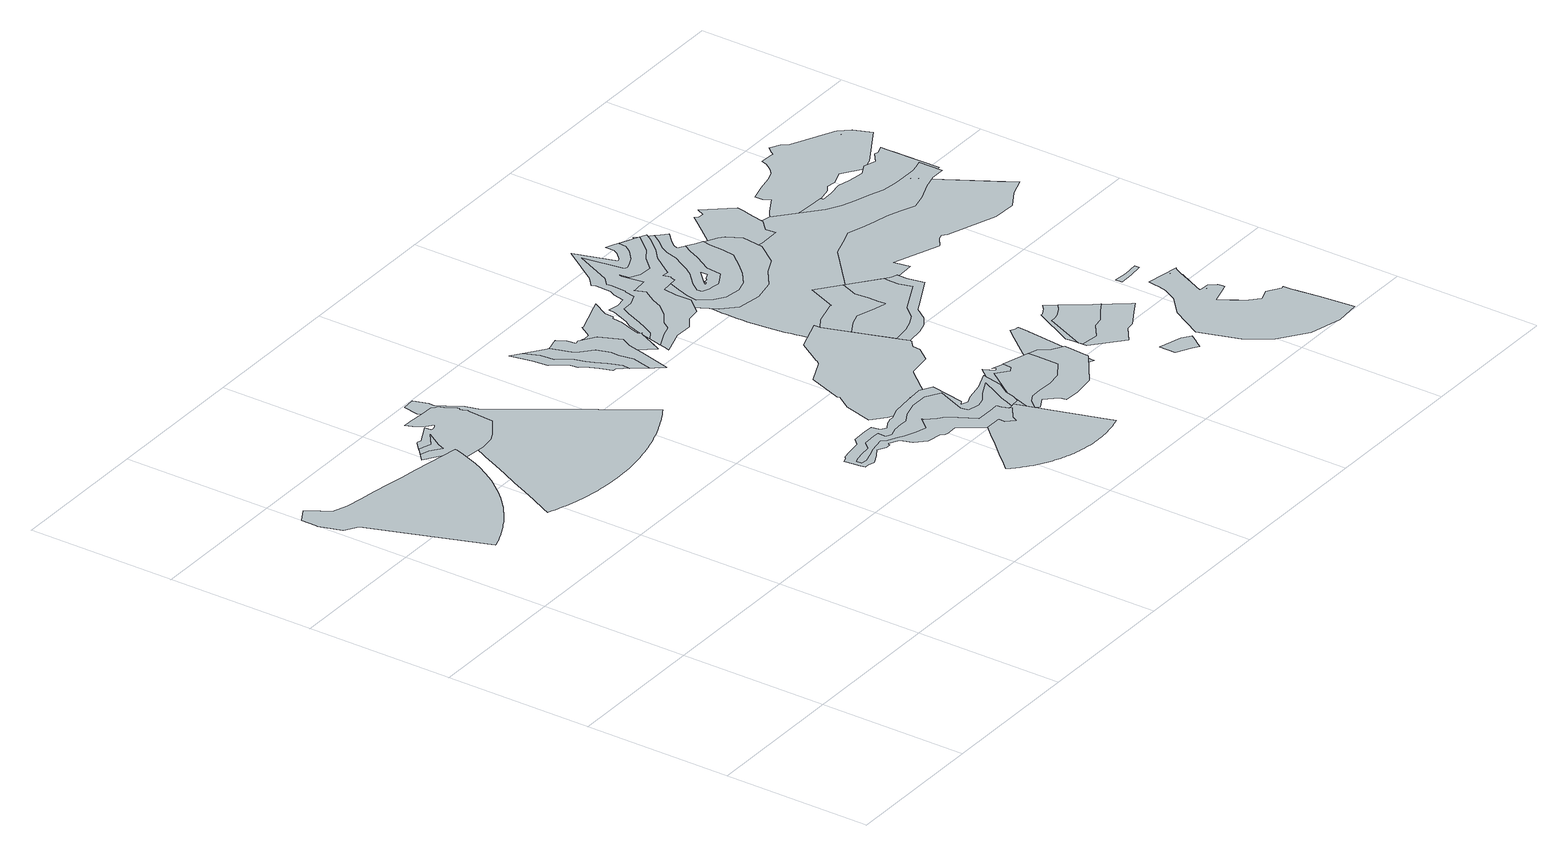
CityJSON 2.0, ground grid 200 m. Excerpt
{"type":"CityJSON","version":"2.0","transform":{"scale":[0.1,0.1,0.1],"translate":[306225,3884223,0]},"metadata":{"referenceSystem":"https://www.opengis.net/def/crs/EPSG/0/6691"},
"CityObjects":{
"object1":{"type":"GenericCityObject","attributes":{"prefecture":"22","disasterType":"2","areaType":"1","zoneNumber":"203-Ⅰ-040","zoneName":"八重沢D","status":"0"},"geometry":[{"type":"MultiSurface","lod":"1","boundaries":[[[0,1,2,3,4,5,6,7,8,9,10,11,12,13,14,15,16,17,18,19,20,21,22,23,24,25,26,27,28,29,30,31,32,33,34,35,36,37,38,39,40,41,42,43,44,45,46,47,48,49,50,51,52,53,54,55,56,57,58,59,60,61,62,63,64,65,66,67,68,69,70,71,72,73,74,75,76,77,78,79,80,81,82]]]}]},
"object2":{"type":"GenericCityObject","attributes":{"prefecture":"22","disasterType":"1","areaType":"2","zoneNumber":"103-Ⅰ-0652","zoneName":"八重二ノ洞","status":"0"},"geometry":[{"type":"MultiSurface","lod":"1","boundaries":[[[83,84,85,86,87,88,89,90,91,92,93]]]}]},
"object3":{"type":"GenericCityObject","attributes":{"prefecture":"22","disasterType":"1","areaType":"1","zoneNumber":"103-Ⅰ-0652","zoneName":"八重二ノ洞","status":"0"},"geometry":[{"type":"MultiSurface","lod":"1","boundaries":[[[94,95,96,97,98,99,100,101,102,103,104,105,106,107,108,109,110,91,92,111,112,113,114,115,116,117,118,119,120,121,122,123,124,125,126,127,128,129,130,131]]]}]},
"object4":{"type":"GenericCityObject","attributes":{"prefecture":"22","disasterType":"2","areaType":"1","zoneNumber":"203-Ⅰ-038","zoneName":"八重沢B","status":"0"},"geometry":[{"type":"MultiSurface","lod":"1","boundaries":[[[132,133,134,135,136,137,138,139,140,141,142,143,144,145,146,147,148,149,150,151,152,153,154,155,156,157,158,159,160,161,162,163,164,165,166,167,168,169,170,171,172,173,174,175,176,177,178,179,180,181,182,183,184,185,186,187,188,189,190,191,192,193,194,195,196,197,198,199,200,201,202,203,204,205,206,207,208,209,210,211,212,213,214,215,216,217]]]}]},
"object5":{"type":"GenericCityObject","attributes":{"prefecture":"22","disasterType":"1","areaType":"2","zoneNumber":"103-Ⅰ-0647","zoneName":"木の宮","status":"0"},"geometry":[{"type":"MultiSurface","lod":"1","boundaries":[[[218,219,220,221,222,223,224,225,226,227,228,229,230,231,232,233,234,235,236,237,238,239,240,241,242,243,244,245,246,247,248,249,250,251,252,253,254,255,256,257,258,259,260,261,262,263,264,265,266,267,268]]]}]},
"object6":{"type":"GenericCityObject","attributes":{"prefecture":"22","disasterType":"1","areaType":"1","zoneNumber":"103-Ⅰ-0647","zoneName":"木の宮","status":"0"},"geometry":[{"type":"MultiSurface","lod":"1","boundaries":[[[269,270,271,272,273,274,275,276,277,278,279,280,281,282,283,284,285,286,287,288,289,290,291,292,293,294,295,240,296,297,298,299,300,301,302,303,304,305,306,307,308,309,310,311,312,313,314,315,316,317,318,319,320,321,322,323,324,325]]]}]},
"object7":{"type":"GenericCityObject","attributes":{"prefecture":"22","disasterType":"2","areaType":"1","zoneNumber":"203-Ⅲ-001","zoneName":"木の宮沢C","status":"0"},"geometry":[{"type":"MultiSurface","lod":"1","boundaries":[[[326,327,328,329,330,331,332,333,334,335,336,337,338,339,340,341,342,343,344,345,346,347,348,349,350,351,352,353,354,355,356,357,358,359,360,361,362,363,364,365,366,367,368,369,370,371,372,373,374,375,376,377,378,379,380,381,382,383,384,385,386,387,388,389,390,391,392,393,394,395,396,397,398,399,400,401,402,403,404,405,406,407]]]}]},
"object8":{"type":"GenericCityObject","attributes":{"prefecture":"22","disasterType":"1","areaType":"2","zoneNumber":"103-Ⅰ-3335","zoneName":"仰天峰","status":"0"},"geometry":[{"type":"MultiSurface","lod":"1","boundaries":[[[408,409,410,411,412,413,414,415,416,417,418,419,420,421,422,423,424,425,426,427,428,429]]]}]},
"object9":{"type":"GenericCityObject","attributes":{"prefecture":"22","disasterType":"1","areaType":"1","zoneNumber":"103-Ⅰ-3335","zoneName":"仰天峰","status":"0"},"geometry":[{"type":"MultiSurface","lod":"1","boundaries":[[[430,431,432,433,434,435,436,437,438,439,440,417,441,442,443,444,445,446,447,448,449,450,451,428,452,453]]]}]},
"object10":{"type":"GenericCityObject","attributes":{"prefecture":"22","disasterType":"1","areaType":"1","zoneNumber":"103-Ⅰ-3335","zoneName":"仰天峰","status":"0"},"geometry":[{"type":"MultiSurface","lod":"1","boundaries":[[[454,455,456,457,458,459,460,461,462,463,464,465,466,467,468,469,470,471,472,473,474,475,476,477]]]}]},
"object11":{"type":"GenericCityObject","attributes":{"prefecture":"22","disasterType":"1","areaType":"2","zoneNumber":"103-Ⅰ-3335","zoneName":"仰天峰","status":"0"},"geometry":[{"type":"MultiSurface","lod":"1","boundaries":[[[478,479,480,481,482,459,483,484,485,486,487,488,489,490,491,471,492,493,494,495]]]}]},
"object12":{"type":"GenericCityObject","attributes":{"prefecture":"22","disasterType":"1","areaType":"1","zoneNumber":"103-S-0119","zoneName":"八重B","status":"0"},"geometry":[{"type":"MultiSurface","lod":"1","boundaries":[[[496,497,498,499,500,501,502,503,504,505,506,507,508,509,510,511,512,513,514,515,516,517,518,519,520,521,522,523,524,525]]]}]},
"object13":{"type":"GenericCityObject","attributes":{"prefecture":"22","disasterType":"1","areaType":"2","zoneNumber":"103-S-0119","zoneName":"八重B","status":"0"},"geometry":[{"type":"MultiSurface","lod":"1","boundaries":[[[526,527,528,529,530,531,532,533,534,524,535,536,537,538,539,540,541,542,543,544,545,546,547,548,549,550,551,552,553]]]}]},
"object14":{"type":"GenericCityObject","attributes":{"prefecture":"22","disasterType":"1","areaType":"2","zoneNumber":"103-Ⅰ-0647","zoneName":"木の宮","status":"0"},"geometry":[{"type":"MultiSurface","lod":"1","boundaries":[[[554,555,556,557,558,559,560,561,562,563,564,565,566,567,568,569,570,571,572,573]]]}]},
"object15":{"type":"GenericCityObject","attributes":{"prefecture":"22","disasterType":"1","areaType":"1","zoneNumber":"103-Ⅰ-0647","zoneName":"木の宮","status":"0"},"geometry":[{"type":"MultiSurface","lod":"1","boundaries":[[[574,575,576,577,578,579,580,581,582,583,584,554,585,586,587,588,589,590,591,592,593,594,595,596,564]]]}]},
"object16":{"type":"GenericCityObject","attributes":{"prefecture":"22","disasterType":"1","areaType":"2","zoneNumber":"103-Ⅰ-0651","zoneName":"八重東坂","status":"0"},"geometry":[{"type":"MultiSurface","lod":"1","boundaries":[[[597,598,599,600,601,602,603,604,605,606,607,608,609,610,611,612,613,614,615,616,617,618,619,620,621,622,623,624,625,626,627,628,629,630,631,632,633,634,635,636,637,638,639]]]}]},
"object17":{"type":"GenericCityObject","attributes":{"prefecture":"22","disasterType":"1","areaType":"1","zoneNumber":"103-Ⅰ-0651","zoneName":"八重東坂","status":"0"},"geometry":[{"type":"MultiSurface","lod":"1","boundaries":[[[640,641,642,643,644,645,616,646,647,648,649,650,651,652,653,654,655,656,657,658,659,660,661,662,663,664,665,666,638,667,668,669,670,671,672,673,674,675,676,677,678,679]]]}]},
"object18":{"type":"GenericCityObject","attributes":{"prefecture":"22","disasterType":"1","areaType":"1","zoneNumber":"103-Ⅰ-0647","zoneName":"木の宮","status":"0"},"geometry":[{"type":"MultiSurface","lod":"1","boundaries":[[[680,681,682,683,684,685,686,687,688,689,690,691,692,693,694]]]}]},
"object19":{"type":"GenericCityObject","attributes":{"prefecture":"22","disasterType":"1","areaType":"2","zoneNumber":"103-Ⅰ-0647","zoneName":"木の宮","status":"0"},"geometry":[{"type":"MultiSurface","lod":"1","boundaries":[[[695,696,697,683,698,699,700,701,690,702]]]}]},
"object20":{"type":"GenericCityObject","attributes":{"prefecture":"22","disasterType":"1","areaType":"2","zoneNumber":"103-Ⅰ-2708","zoneName":"八重正見寺裏","status":"0"},"geometry":[{"type":"MultiSurface","lod":"1","boundaries":[[[524,534,703,704,705,706,707,708,709,710,711,712,713,714,715,716,717,718,719,720,721,722,723,535]]]}]},
"object21":{"type":"GenericCityObject","attributes":{"prefecture":"22","disasterType":"1","areaType":"1","zoneNumber":"103-Ⅰ-2708","zoneName":"八重正見寺裏","status":"0"},"geometry":[{"type":"MultiSurface","lod":"1","boundaries":[[[724,524,523,522,725,726,727,728,729,730,731,732,733,734,735,713,736,737,738,739,525]]]}]},
"object22":{"type":"GenericCityObject","attributes":{"prefecture":"22","disasterType":"1","areaType":"2","zoneNumber":"103-Ⅰ-0649","zoneName":"八重","status":"0"},"geometry":[{"type":"MultiSurface","lod":"1","boundaries":[[[740,741,742,743,744,745,746,747,748,749,750,751,752,753,754,755,756,757,758,759,760,761,762,763,764,765,766,767,768,769,770,771,772,773,774,775,776,777,778,779,780,781,782,783]]]}]},
"object23":{"type":"GenericCityObject","attributes":{"prefecture":"22","disasterType":"1","areaType":"1","zoneNumber":"103-Ⅰ-0649","zoneName":"八重","status":"0"},"geometry":[{"type":"MultiSurface","lod":"1","boundaries":[[[784,785,786,787,788,789,790,791,792,793,794,786,785,795,796,797,798,799,800,801,802,803,804,805,806,750,807,808,809,810,811,812,772,813,814,815,816,817,818,819,820,821,822,823,824]]]}]},
"object24":{"type":"GenericCityObject","attributes":{"prefecture":"22","disasterType":"1","areaType":"1","zoneNumber":"103-S-0120","zoneName":"前角","status":"0"},"geometry":[{"type":"MultiSurface","lod":"1","boundaries":[[[825,826,827,828,829,830,831,832,833,834]]]}]},
"object25":{"type":"GenericCityObject","attributes":{"prefecture":"22","disasterType":"1","areaType":"2","zoneNumber":"103-Ⅰ-0647","zoneName":"木の宮","status":"0"},"geometry":[{"type":"MultiSurface","lod":"1","boundaries":[[[835,836,837,838,839,840,841,842,843,844,845,846,847,848]]]}]},
"object26":{"type":"GenericCityObject","attributes":{"prefecture":"22","disasterType":"1","areaType":"1","zoneNumber":"103-Ⅰ-0647","zoneName":"木の宮","status":"0"},"geometry":[{"type":"MultiSurface","lod":"1","boundaries":[[[849,835,850,851,852,853,854,855,856,842,857,858,859,860,861,862,863]]]}]},
"object27":{"type":"GenericCityObject","attributes":{"prefecture":"22","disasterType":"1","areaType":"1","zoneNumber":"103-Ⅰ-0649","zoneName":"八重","status":"0"},"geometry":[{"type":"MultiSurface","lod":"1","boundaries":[[[864,865,866,867,868,869,870,871,872,873,874,875,876,877,878,879,880,881,882,883,884]]]}]},
"object28":{"type":"GenericCityObject","attributes":{"prefecture":"22","disasterType":"2","areaType":"1","zoneNumber":"203-Ⅰ-036","zoneName":"八重沢A","status":"0"},"geometry":[{"type":"MultiSurface","lod":"1","boundaries":[[[885,886,887,888,889,890,891,892,893,894,895,896,897,898,899,900,901,902,903,904,905,906,907,908,909,910,911,912,913,914,915,916,917,918,919,920,921,922,923,924,925,926,927,928,929,930,931,932,933,934,935,936,937,938,939,940,941,942,943,944,945,946]]]}]},
"object29":{"type":"GenericCityObject","attributes":{"prefecture":"22","disasterType":"1","areaType":"1","zoneNumber":"103-S-0120","zoneName":"前角","status":"0"},"geometry":[{"type":"MultiSurface","lod":"1","boundaries":[[[947,948,949,950,951,952,953,954,955,956,957,958,959,960,961,962,963,964,965,966,967,968,969,970,971,972,973,974,975,976,977,978,979,980,981]]]}]},
"object30":{"type":"GenericCityObject","attributes":{"prefecture":"22","disasterType":"1","areaType":"2","zoneNumber":"103-S-0120","zoneName":"前角","status":"0"},"geometry":[{"type":"MultiSurface","lod":"1","boundaries":[[[982,983,984,985,986,987,988,989,990,991,992,993,994,995,996,997,963,998,999,1000,1001,1002,1003,1004,1005,972,973]]]}]},
"object31":{"type":"GenericCityObject","attributes":{"prefecture":"22","disasterType":"1","areaType":"2","zoneNumber":"103-S-0120","zoneName":"前角","status":"0"},"geometry":[{"type":"MultiSurface","lod":"1","boundaries":[[[1006,1007,1008,1009,1010,1011,1012,952,1013,1014,1015,1016,981]]]}]},
"object32":{"type":"GenericCityObject","attributes":{"prefecture":"22","disasterType":"1","areaType":"2","zoneNumber":"203-Ⅰ-041","zoneName":"木の宮沢B","status":"0"},"geometry":[{"type":"MultiSurface","lod":"1","boundaries":[[[1017,1018,1019,1020,1021,1022,1023]]]}]},
"object33":{"type":"GenericCityObject","attributes":{"prefecture":"22","disasterType":"1","areaType":"1","zoneNumber":"103-Ⅰ-0648","zoneName":"八重団地","status":"0"},"geometry":[{"type":"MultiSurface","lod":"1","boundaries":[[[1024,1025,1026,1027,1028,1029,1030,1031,1032,1033,1034,1035,1036,1037,1038,1039,1040,1041,1042,1043,1044,1045,1046,1047,1048,1049,1050,1051,1052,1053,1054,1055,1056,1057,1058,1059,1060,1061,1062]]]}]},
"object34":{"type":"GenericCityObject","attributes":{"prefecture":"22","disasterType":"1","areaType":"2","zoneNumber":"103-Ⅰ-0648","zoneName":"八重団地","status":"0"},"geometry":[{"type":"MultiSurface","lod":"1","boundaries":[[[1034,1063,1064,1065,1066,1067,1068,1069,1070,1071,1072,1073,1074,1075,1076,1077,1078,1079,1080,1081,1053,1082,1083,1084,1085,1086,1087,1088,1089,1090,1091,1092,1093,1094,1095,1096,1097,1098,1099]]]}]},
"object35":{"type":"GenericCityObject","attributes":{"prefecture":"22","disasterType":"1","areaType":"1","zoneNumber":"103-Ⅰ-0648","zoneName":"八重団地","status":"0"},"geometry":[{"type":"MultiSurface","lod":"1","boundaries":[[[1100,1101,1102,1103,1104,1105,1106,1107,1108,1109,1110,1111,1112,1113,1114,1115,1116,1117,1118,1119,1120,1121,1122,1123,1124,1125,1126,1127,1128,1129,1130]]]}]},
"object36":{"type":"GenericCityObject","attributes":{"prefecture":"22","disasterType":"1","areaType":"2","zoneNumber":"103-Ⅰ-0648","zoneName":"八重団地","status":"0"},"geometry":[{"type":"MultiSurface","lod":"1","boundaries":[[[1131,1132,1133,1134,1135,1136,1137,1138,1139,1140,1141,1111,1142,1143,1144,1145,1146,1147,1148,1149,1150,1151,1152,1153,1126,1154]]]}]},
"object37":{"type":"GenericCityObject","attributes":{"prefecture":"22","disasterType":"1","areaType":"1","zoneNumber":"103-Ⅱ-0470","zoneName":"鉛山","status":"0"},"geometry":[{"type":"MultiSurface","lod":"1","boundaries":[[[1155,1156,1157,1158,1159,1160,1161,1162,1163,1164,1165,1166,1167,1168,1169,1170,1171,1172,1173,1174,1175,1176,1177,1178,1179,1180,1181,1182,1183,1184,1185,1186,1187,1188,1189,1190,1191,1192,1193,1194]]]}]},
"object38":{"type":"GenericCityObject","attributes":{"prefecture":"22","disasterType":"1","areaType":"2","zoneNumber":"103-Ⅱ-0470","zoneName":"鉛山","status":"0"},"geometry":[{"type":"MultiSurface","lod":"1","boundaries":[[[1156,1195,1196,1197,1198,1199,1200,1201,1202,1203,1204,1205,1206,1207,1208,1209,1210,1211,1212,1213,1214,1215,1216,1217,1218,1219,1220,1221,1222,1223,1224,1225,1226,1227]]]}]},
"object39":{"type":"GenericCityObject","attributes":{"prefecture":"22","disasterType":"1","areaType":"2","zoneNumber":"203-Ⅰ-036","zoneName":"八重沢A","status":"0"},"geometry":[{"type":"MultiSurface","lod":"1","boundaries":[[[1228,1229,1230,1231,1232]]]}]}
},
"vertices":[
[885,5294,0],[924,5309,0],[963,5323,0],[1002,5339,0],[1040,5355,0],[1078,5372,0],[1116,5390,0],[1153,5408,0],[1190,5427,0],[1227,5447,0],[1263,5467,0],[1299,5488,0],[1335,5509,0],[1370,5531,0],[1405,5554,0],[1439,5577,0],[1473,5601,0],[1507,5626,0],[1540,5651,0],[1573,5676,0],[1605,5702,0],[1637,5729,0],[1668,5757,0],[1699,5784,0],[1729,5813,0],[1759,5842,0],[1789,5871,0],[1817,5901,0],[1846,5931,0],[1874,5962,0],[1901,5994,0],[1928,6026,0],[1954,6058,0],[1979,6091,0],[2004,6124,0],[2029,6158,0],[2052,6192,0],[2076,6226,0],[2098,6261,0],[2120,6297,0],[2142,6332,0],[2162,6368,0],[2183,6405,0],[2202,6441,0],[2221,6478,0],[2239,6516,0],[2257,6553,0],[2273,6591,0],[2290,6630,0],[2305,6668,0],[2320,6707,0],[2334,6746,0],[2348,6786,0],[2360,6825,0],[2373,6865,0],[2384,6905,0],[2390,6929,0],[2184,6964,0],[1956,7003,0],[1729,7042,0],[1501,7081,0],[1273,7120,0],[1046,7160,0],[818,7199,0],[590,7238,0],[392,7312,0],[314,7438,0],[294,7461,0],[199,7603,0],[7,7493,0],[7,7297,0],[7,7262,0],[99,6960,0],[266,6848,0],[346,6631,0],[426,6415,0],[506,6198,0],[586,5981,0],[666,5764,0],[746,5548,0],[826,5331,0],[845,5280,0],[846,5281,0],
[2181,7165,0],[2301,7084,0],[2331,7062,0],[2372,7160,0],[2504,7370,0],[2321,7229,0],[2224,7263,0],[2146,7283,0],[2112,7251,0],[2072,7213,0],[2061,7203,0],
[2861,7713,0],[2603,7728,0],[2552,7731,0],[2503,7734,0],[2540,7644,0],[2626,7513,0],[2714,7449,0],[2703,7438,0],[2685,7424,0],[2647,7414,0],[2619,7414,0],[2608,7413,0],[2591,7509,0],[2323,7375,0],[2279,7386,0],[2254,7385,0],[2181,7316,0],[1969,7117,0],[2116,7011,0],[2259,6917,0],[2184,6708,0],[2263,6726,0],[2624,6687,0],[2818,6716,0],[2923,6767,0],[3176,6936,0],[3209,7290,0],[3215,7314,0],[3197,7338,0],[3180,7407,0],[3196,7426,0],[3189,7452,0],[3131,7546,0],[3101,7632,0],[3075,7659,0],[3031,7676,0],[3012,7704,0],[2970,7707,0],
[1863,5183,0],[1912,5165,0],[1961,5147,0],[2011,5130,0],[2060,5114,0],[2111,5098,0],[2161,5084,0],[2211,5070,0],[2262,5058,0],[2313,5046,0],[2365,5035,0],[2416,5025,0],[2468,5016,0],[2519,5008,0],[2571,5001,0],[2623,4995,0],[2675,4989,0],[2727,4985,0],[2780,4981,0],[2832,4978,0],[2884,4977,0],[2937,4976,0],[2989,4976,0],[3041,4977,0],[3094,4979,0],[3146,4982,0],[3198,4985,0],[3250,4990,0],[3302,4995,0],[3354,5002,0],[3406,5009,0],[3458,5017,0],[3510,5027,0],[3561,5037,0],[3612,5048,0],[3663,5059,0],[3714,5072,0],[3765,5086,0],[3815,5100,0],[3865,5116,0],[3915,5132,0],[3964,5149,0],[4013,5167,0],[4062,5186,0],[4111,5205,0],[4159,5226,0],[4207,5247,0],[4254,5269,0],[4301,5292,0],[4348,5316,0],[4394,5341,0],[4440,5366,0],[4485,5393,0],[4530,5420,0],[4536,5423,0],[4494,5483,0],[4364,5674,0],[4234,5865,0],[4104,6056,0],[3974,6247,0],[3844,6438,0],[3714,6629,0],[3584,6819,0],[3453,7010,0],[3323,7201,0],[3273,7398,0],[3150,7589,0],[3078,7694,0],[3082,7785,0],[3017,7981,0],[2848,7968,0],[2813,7765,0],[2843,7677,0],[2838,7566,0],[2856,7367,0],[2756,7159,0],[2656,6950,0],[2555,6742,0],[2455,6534,0],[2355,6326,0],[2255,6118,0],[2155,5910,0],[2054,5702,0],[1954,5494,0],[1854,5286,0],[1814,5203,0],
[4855,2835,0],[4860,2784,0],[4934,2775,0],[5066,2815,0],[5193,2860,0],[5290,2876,0],[5415,2895,0],[5463,2836,0],[5570,2785,0],[5657,2726,0],[5812,2659,0],[5957,2624,0],[6104,2787,0],[6110,2752,0],[6218,2635,0],[6305,2572,0],[6380,2442,0],[6500,2223,0],[6766,2224,0],[6857,2225,0],[6869,2160,0],[6897,2067,0],[6943,2072,0],[6953,2073,0],[6993,2167,0],[7036,2278,0],[7119,2433,0],[7215,2623,0],[6995,2514,0],[6876,2433,0],[6752,2400,0],[6584,2434,0],[6568,2544,0],[6699,2858,0],[6705,2862,0],[6727,2923,0],[6541,3040,0],[6299,3039,0],[6087,2977,0],[5954,2900,0],[5869,2909,0],[5725,2899,0],[5606,2862,0],[5524,2900,0],[5531,3014,0],[5460,3017,0],[5268,3006,0],[5177,2909,0],[5038,2899,0],[4911,2879,0],[4852,2851,0],
[4774,2949,0],[4783,2877,0],[4790,2829,0],[4798,2761,0],[4807,2694,0],[4867,2699,0],[4952,2671,0],[5086,2736,0],[5211,2809,0],[5324,2745,0],[5395,2754,0],[5403,2782,0],[5407,2781,0],[5542,2711,0],[5596,2556,0],[5723,2425,0],[5930,2389,0],[5962,2347,0],[5997,2336,0],[6155,2338,0],[6380,2026,0],[6615,2024,0],[6608,1935,0],[6711,1840,0],[6748,1913,0],[6915,2035,0],[6912,2069,0],[6996,2078,0],[7073,2087,0],[7095,2090,0],[7144,2183,0],[7181,2311,0],[7280,2464,0],[7342,2742,0],[7089,2640,0],[6847,2597,0],[6734,2547,0],[6635,2585,0],[6691,2619,0],[6696,2622,0],[6783,3081,0],[6627,3176,0],[6384,3163,0],[6096,3136,0],[5923,3075,0],[5876,3075,0],[5785,3047,0],[5695,2996,0],[5625,3042,0],[5599,3160,0],[5469,3160,0],[5261,3159,0],[5184,3074,0],[4962,3046,0],[4868,3026,0],[4827,2992,0],[4770,2976,0],
[5742,1281,0],[5761,1261,0],[5781,1241,0],[5801,1222,0],[5821,1203,0],[5842,1185,0],[5863,1166,0],[5884,1149,0],[5906,1131,0],[5927,1114,0],[5950,1097,0],[5972,1081,0],[5995,1065,0],[6018,1050,0],[6041,1035,0],[6065,1020,0],[6088,1006,0],[6113,992,0],[6137,978,0],[6161,965,0],[6186,953,0],[6211,941,0],[6236,929,0],[6262,918,0],[6287,907,0],[6313,897,0],[6339,887,0],[6365,877,0],[6391,868,0],[6417,860,0],[6444,852,0],[6471,844,0],[6497,837,0],[6524,830,0],[6551,824,0],[6579,818,0],[6606,813,0],[6633,808,0],[6661,804,0],[6688,800,0],[6716,797,0],[6743,794,0],[6771,791,0],[6799,789,0],[6826,788,0],[6854,787,0],[6882,787,0],[6909,787,0],[6937,787,0],[6965,788,0],[6993,790,0],[7020,792,0],[7048,794,0],[7076,797,0],[7103,800,0],[7130,804,0],[7158,809,0],[7185,814,0],[7212,819,0],[7240,825,0],[7267,831,0],[7294,838,0],[7320,845,0],[7347,853,0],[7374,861,0],[7377,862,0],[7319,1050,0],[7250,1270,0],[7181,1491,0],[7113,1712,0],[7044,1932,0],[6976,2153,0],[7041,2337,0],[6745,2417,0],[6585,2241,0],[6428,2071,0],[6271,1902,0],[6115,1732,0],[5958,1562,0],[5801,1393,0],[5720,1305,0],[5723,1301,0],
[4746,7322,0],[4767,7139,0],[4889,6976,0],[4907,6906,0],[4936,6804,0],[4981,6709,0],[5048,6566,0],[5117,6392,0],[5103,6290,0],[5192,6173,0],[5245,6103,0],[5309,6374,0],[5280,6566,0],[5286,6679,0],[5224,6858,0],[5081,6987,0],[5035,7038,0],[4988,7185,0],[4946,7334,0],[4919,7340,0],[4840,7399,0],[4669,7526,0],
[4586,7335,0],[4607,7119,0],[4754,6933,0],[4766,6872,0],[4771,6800,0],[4822,6745,0],[4895,6576,0],[4954,6420,0],[4997,6414,0],[5010,6412,0],[5056,6351,0],[5282,6054,0],[5369,5940,0],[5486,6379,0],[5540,6593,0],[5608,6731,0],[5486,7018,0],[5274,7146,0],[5220,7139,0],[5199,7257,0],[5136,7380,0],[4932,7331,0],[4612,7568,0],[4532,7627,0],
[5351,6773,0],[5503,6721,0],[5526,6599,0],[5503,6460,0],[5667,6264,0],[5741,6420,0],[5793,6528,0],[5836,6618,0],[5861,6632,0],[5826,6665,0],[5842,6748,0],[5921,6966,0],[5937,7105,0],[5973,7127,0],[5983,7252,0],[6098,7463,0],[6004,7429,0],[5768,7345,0],[5580,7277,0],[5561,7285,0],[5449,7118,0],[5372,7116,0],[5326,7128,0],[5277,6944,0],
[5573,6799,0],[5596,6712,0],[5593,6602,0],[5599,6502,0],[5711,6357,0],[5763,6465,0],[5709,6554,0],[5662,6609,0],[5690,6713,0],[5783,6881,0],[5781,7032,0],[5804,7095,0],[5837,7227,0],[5946,7409,0],[5672,7310,0],[5659,7244,0],[5559,7101,0],[5527,6954,0],
[7155,5049,0],[6715,4894,0],[6504,4572,0],[6512,4564,0],[6457,4503,0],[6125,4353,0],[5947,3887,0],[5962,3853,0],[5828,3662,0],[5729,3284,0],[5900,3125,0],[6010,3078,0],[6107,3037,0],[6199,2998,0],[6336,3050,0],[6433,3176,0],[6614,3097,0],[6930,3472,0],[6944,3482,0],[7267,3525,0],[7412,3706,0],[7417,3810,0],[7442,3837,0],[7488,3879,0],[7504,3888,0],[7508,3892,0],[7514,3916,0],[7482,4011,0],[7320,4490,0],[7160,4964,0],
[6846,3630,0],[7162,3668,0],[7243,3765,0],[7262,3875,0],[7323,3947,0],[7406,4025,0],[7421,4036,0],[7448,4050,0],[7461,4073,0],[7284,4598,0],[7154,4661,0],[6960,4593,0],[6873,4458,0],[6872,4338,0],[6799,4303,0],[6786,4293,0],[6701,4187,0],[6413,4084,0],[6317,3770,0],[6257,3599,0],[6061,3471,0],[6138,3408,0],[6155,3384,0],[6222,3314,0],[6284,3281,0],[6295,3276,0],[6523,3236,0],[6821,3600,0],
[7044,1863,0],[7080,1826,0],[7175,1941,0],[7284,2003,0],[7436,2006,0],[7633,1996,0],[7838,2029,0],[8065,2173,0],[8066,2467,0],[8059,2596,0],[7957,2626,0],[7696,2702,0],[7679,2594,0],[7685,2578,0],[7682,2579,0],[7605,2537,0],[7454,2665,0],[7171,2276,0],[7086,2020,0],[7038,1869,0],
[7632,2721,0],[7536,2749,0],[7567,2729,0],[7566,2722,0],[7569,2719,0],[7527,2689,0],[7445,2832,0],[7114,2423,0],[6979,2126,0],[6931,1978,0],[7001,1907,0],[7127,1779,0],[7273,1860,0],[7422,1704,0],[7444,1620,0],[7644,1605,0],[7957,1651,0],[8419,1978,0],[8448,2329,0],[8438,2335,0],[8292,2416,0],[8192,2552,0],[8189,2557,0],
[5980,6400,0],[6127,6444,0],[6205,6559,0],[6368,6667,0],[6487,6812,0],[6560,6962,0],[6663,7124,0],[6613,7273,0],[6631,7258,0],[6839,7279,0],[6799,7570,0],[6812,7628,0],[6826,7480,0],[6962,7407,0],[7137,7403,0],[7302,7570,0],[7456,7674,0],[7572,7799,0],[7667,7910,0],[7588,7946,0],[7413,8028,0],[7395,7917,0],[7330,7822,0],[7190,7705,0],[7064,7643,0],[7011,7631,0],[6967,7651,0],[6880,8201,0],[6644,7703,0],[6546,7609,0],[6560,7557,0],[6547,7350,0],[6534,7328,0],[6497,7185,0],[6344,7124,0],[6198,7123,0],[6143,7019,0],[6042,6791,0],[5989,6685,0],[5915,6544,0],[5799,6472,0],[5772,6367,0],[5754,6295,0],
[7181,7169,0],[7219,7231,0],[7390,7468,0],[7523,7583,0],[7684,7763,0],[7756,7869,0],[7336,8063,0],[7245,8105,0],[7237,7982,0],[7206,7914,0],[7114,7823,0],[7063,7804,0],[6897,8363,0],[6544,7855,0],[6418,7744,0],[6446,7693,0],[6442,7483,0],[6393,7400,0],[6360,7250,0],[6223,7223,0],[6075,7250,0],[6064,7162,0],[5968,6932,0],[5915,6844,0],[5855,6687,0],[5845,6652,0],[5820,6555,0],[5728,6189,0],[5717,6148,0],[6048,6257,0],[6290,6251,0],[6439,6353,0],[6630,6378,0],[6816,6590,0],[6809,6802,0],[6835,6981,0],[7088,7005,0],[7104,7070,0],[7118,7087,0],[7088,7183,0],
[7956,2048,0],[8368,1856,0],[8370,1870,0],[8420,2354,0],[8480,2938,0],[8490,3038,0],[8442,3040,0],[8422,3049,0],[8382,3077,0],[8318,3000,0],[8035,2658,0],[7961,2568,0],[7965,2447,0],[7989,2216,0],[7942,2066,0],
[8101,2485,0],[8211,2342,0],[8408,2244,0],[8473,2867,0],[8420,2872,0],[8360,2901,0],[8277,2949,0],[7964,2572,0],
[7698,4104,0],[7838,4152,0],[7982,4224,0],[8118,4379,0],[8192,4416,0],[8559,4597,0],[8508,4773,0],[8507,4875,0],[8515,4949,0],[8526,4979,0],[8212,5224,0],[8127,5291,0],[8030,5060,0],[8047,4890,0],[8046,4794,0],[8046,4754,0],[8061,4642,0],[8042,4631,0],[7891,4672,0],[7630,4757,0],[7466,4705,0],
[7239,4731,0],[7757,3943,0],[7905,3994,0],[8031,4080,0],[8162,4252,0],[8229,4283,0],[8718,4537,0],[8674,4763,0],[8672,4864,0],[8679,4906,0],[8589,4929,0],[8582,4935,0],[7818,5532,0],[7655,5140,0],[7632,5147,0],[7300,5058,0],
[6982,6372,0],[7112,6285,0],[7322,6251,0],[7488,6297,0],[7662,6435,0],[7801,6576,0],[7951,6759,0],[7978,6933,0],[7991,7127,0],[8006,7229,0],[7934,7271,0],[7808,7345,0],[7744,7234,0],[7665,7076,0],[7599,6966,0],[7527,6846,0],[7506,6636,0],[7384,6567,0],[7310,6526,0],[7206,6540,0],[7145,6547,0],[7053,6591,0],[7047,6661,0],[7128,6779,0],[7304,6939,0],[7375,7040,0],[7438,7165,0],[7515,7288,0],[7557,7443,0],[7615,7550,0],[7710,7657,0],[7795,7788,0],[7724,7856,0],[7669,7909,0],[7573,7776,0],[7468,7666,0],[7374,7560,0],[7262,7447,0],[7166,7325,0],[7072,7184,0],[7006,7036,0],[6930,6844,0],[6873,6683,0],[6850,6536,0],
[6738,6929,0],[6723,6728,0],[7214,6669,0],[7282,6742,0],[7413,6863,0],[7416,6756,0],[7327,6719,0],[7305,6689,0],[7260,6693,0],[7247,6655,0],[7215,6646,0],[6671,6483,0],[6831,6189,0],[7012,6024,0],[7338,5975,0],[7626,6029,0],[7872,6209,0],[8096,6316,0],[8310,6599,0],[8341,6884,0],[8239,7077,0],[8176,7130,0],[8049,7204,0],[7738,7386,0],[7706,7405,0],[7734,7464,0],[7816,7557,0],[7924,7664,0],[7852,7733,0],[7650,7928,0],[7612,7965,0],[7443,7791,0],[7327,7706,0],[7086,7440,0],[7016,7414,0],[6927,7378,0],[6883,7398,0],[6833,7393,0],[6736,7317,0],[6724,7310,0],[6679,7188,0],
[9435,1142,0],[9492,1223,0],[9382,1304,0],[9068,1397,0],[9067,1297,0],[9067,1277,0],[9066,1177,0],[9272,1071,0],[9346,1014,0],[9403,1096,0],
[8604,2238,0],[8608,2189,0],[8847,2162,0],[9043,2312,0],[9182,2335,0],[9351,2447,0],[9491,2530,0],[9431,2608,0],[9180,2938,0],[9100,2872,0],[8976,2812,0],[8901,2797,0],[8844,2796,0],[8604,2242,0],
[8598,2321,0],[8612,2132,0],[8997,1794,0],[9206,1954,0],[9326,1970,0],[9553,2106,0],[9733,2210,0],[9712,2238,0],[9130,3004,0],[9070,3084,0],[9011,3025,0],[8906,2970,0],[8896,2970,0],[8879,2973,0],[8590,2420,0],
[7959,6731,0],[8382,6640,0],[8670,6644,0],[8655,6782,0],[8789,6910,0],[8826,7087,0],[8857,7234,0],[8878,7332,0],[8580,7696,0],[8527,7590,0],[8452,7593,0],[8427,7607,0],[8403,7634,0],[8341,7556,0],[8164,7330,0],[8064,7203,0],[8068,7052,0],[8060,7020,0],[8017,6956,0],[7978,6939,0],[7927,6889,0],
[7254,4802,0],[7436,4880,0],[8009,5170,0],[8709,5786,0],[8927,5862,0],[9145,5938,0],[9336,5867,0],[9531,5824,0],[9726,5776,0],[9917,5713,0],[10104,5627,0],[10318,5678,0],[10568,5780,0],[10768,5832,0],[10853,5836,0],[10968,5830,0],[10968,6162,0],[10854,6132,0],[10768,6112,0],[10568,6113,0],[10402,6122,0],[10204,6149,0],[10013,6218,0],[9821,6280,0],[9631,6351,0],[9447,6454,0],[9272,6605,0],[9097,6755,0],[8922,6906,0],[8726,6948,0],[8249,7027,0],[8041,7060,0],[7877,6843,0],[7713,6643,0],[7542,6481,0],[7197,6394,0],[6966,6385,0],[6798,6379,0],[6793,6335,0],[6787,6262,0],[6782,6189,0],[6778,6116,0],[6776,6043,0],[6774,5970,0],[6775,5897,0],[6776,5824,0],[6779,5750,0],[6782,5677,0],[6788,5604,0],[6794,5531,0],[6802,5459,0],[6811,5386,0],[6821,5314,0],[6833,5241,0],[6845,5169,0],[6859,5097,0],[6875,5026,0],[6891,4955,0],[6909,4884,0],[6928,4813,0],[6942,4765,0],[7057,4740,0],
[10617,2170,0],[10659,2260,0],[10684,2272,0],[10236,2351,0],[10218,2253,0],[10206,2184,0],[10187,2083,0],[10087,1897,0],[10087,1898,0],[9837,1679,0],[9598,1249,0],[9773,703,0],[9998,382,0],[10361,114,0],[10805,2,0],[11149,28,0],[11095,525,0],[11056,882,0],[11045,982,0],[11012,980,0],[10837,1092,0],[10677,1036,0],[10566,1143,0],[10553,1136,0],[10520,1190,0],[10348,1471,0],[10351,1473,0],[10563,1532,0],[10659,1560,0],[10650,1596,0],[10647,1652,0],[10569,1742,0],[10469,1749,0],[10420,1752,0],[10513,1949,0],
[10486,1511,0],[10481,1582,0],[10494,1703,0],[10421,1752,0],[10372,1755,0],[10301,1760,0],[10270,1734,0],[10232,1572,0],[10247,1524,0],[10126,1416,0],[9985,1207,0],[10113,895,0],[10280,651,0],[10528,469,0],[10833,392,0],[11107,415,0],[11063,822,0],[10938,831,0],[10759,937,0],[10568,917,0],[10426,1076,0],[10411,1116,0],[10426,1161,0],[10487,1244,0],
[10595,2123,0],[10567,2138,0],[10531,2258,0],[10398,2246,0],[10337,2220,0],[10331,2213,0],[10206,2186,0],[10197,2136,0],[10222,2069,0],[10380,1875,0],[10468,1855,0],
[10436,2701,0],[10237,2688,0],[10045,2704,0],[10053,2613,0],[10243,2614,0],[10442,2642,0],[10438,2678,0],
[8995,6291,0],[8804,6196,0],[8800,6150,0],[8423,6172,0],[8087,5791,0],[8093,5745,0],[8014,5664,0],[8069,5603,0],[7811,5517,0],[8042,5342,0],[8210,5215,0],[8581,4933,0],[8661,4873,0],[8927,4891,0],[8883,5103,0],[9514,4874,0],[9515,4874,0],[9517,4872,0],[9520,4875,0],[9652,4968,0],[9722,4990,0],[9751,4969,0],[9789,4940,0],[10456,4702,0],[10772,4693,0],[11020,4839,0],[11242,4917,0],[11265,4925,0],[11213,5011,0],[10707,5858,0],[10604,6032,0],[10537,6046,0],[10320,6088,0],[10133,6139,0],[9926,6204,0],[9778,6244,0],[9559,6332,0],[9454,6387,0],[9397,6402,0],
[8525,4976,0],[8780,4998,0],[8746,5209,0],[9359,4960,0],[9400,5012,0],[9401,5012,0],[9406,5012,0],[9408,5009,0],[9601,5132,0],[9710,5159,0],[9715,5155,0],[9719,5156,0],[9821,5117,0],[9871,5082,0],[10405,4862,0],[10686,4839,0],[10917,4967,0],[11139,5047,0],[11178,5070,0],[10649,5955,0],[10516,5838,0],[10395,5792,0],[10179,5780,0],[10138,5634,0],[10044,5822,0],[9818,5896,0],[9663,5937,0],[9398,6015,0],[9145,5933,0],[9000,5857,0],[8876,5766,0],[8580,5808,0],[8456,5639,0],[8433,5549,0],[8362,5480,0],[8358,5328,0],[8123,5280,0],
[9305,5937,0],[9399,5896,0],[9629,5814,0],[9783,5784,0],[9974,5730,0],[10250,5683,0],[10429,5672,0],[10572,5734,0],[10628,5839,0],[10721,5856,0],[10998,5897,0],[10995,6148,0],[10990,6634,0],[10989,6734,0],[10877,6688,0],[10822,6700,0],[10687,6599,0],[10531,6651,0],[10367,6573,0],[10159,6604,0],[9984,6647,0],[9795,6616,0],[9617,6610,0],[9614,6645,0],[9616,6649,0],[9516,6654,0],[9078,6677,0],[8723,6695,0],[8578,6703,0],[8944,6183,0],[9191,6095,0],
[9163,6465,0],[9348,6346,0],[9511,6242,0],[9744,6143,0],[9905,6094,0],[10098,6033,0],[10299,5979,0],[10514,5938,0],[10699,5904,0],[10855,5926,0],[10996,6042,0],[10991,6559,0],[10869,6518,0],[10803,6530,0],[10647,6443,0],[10479,6499,0],[10293,6437,0],[10085,6468,0],[9912,6510,0],[9697,6499,0],[9501,6520,0],[9451,6625,0],[9431,6658,0],[8982,6682,0],
[8609,6711,0],[9086,6678,0],[9515,6648,0],[9556,6645,0],[9559,6645,0],[9615,6641,0],[9606,6644,0],[9805,6689,0],[9887,6740,0],[10013,6718,0],[10101,6755,0],[10202,6792,0],[10472,6613,0],[10653,6668,0],[11228,7005,0],[11131,7236,0],[11009,7374,0],[10983,7389,0],[10960,7397,0],[10434,7652,0],[10365,7740,0],[10229,7810,0],[10167,7732,0],[10137,7693,0],[10118,7700,0],[9928,7707,0],[9904,7623,0],[9830,7525,0],[9762,7461,0],[9665,7422,0],[9627,7409,0],[9415,7366,0],[9210,7309,0],[9207,7199,0],[9264,7111,0],[9022,6976,0],[8868,6863,0],[8749,6917,0],[8668,6866,0],[8588,6713,0],
[9432,6654,0],[9446,6700,0],[9635,6724,0],[9766,6864,0],[9921,6859,0],[10029,6902,0],[10144,6945,0],[10404,6766,0],[10567,6806,0],[11060,7032,0],[10971,7288,0],[10851,7434,0],[10644,7504,0],[10612,7504,0],[10279,7600,0],[10242,7652,0],[10125,7677,0],[10124,7676,0],[10094,7638,0],[10172,7597,0],[10176,7538,0],[10342,7443,0],[10319,7394,0],[10250,7323,0],[10238,7278,0],[10224,7279,0],[10063,7312,0],[9851,7329,0],[9689,7260,0],[9462,7194,0],[9258,7051,0],[9112,6896,0],[8990,6684,0],
[10968,5978,0],[10873,6004,0],[10873,5938,0],[10968,5917,0],[10968,5938,0]
]}
